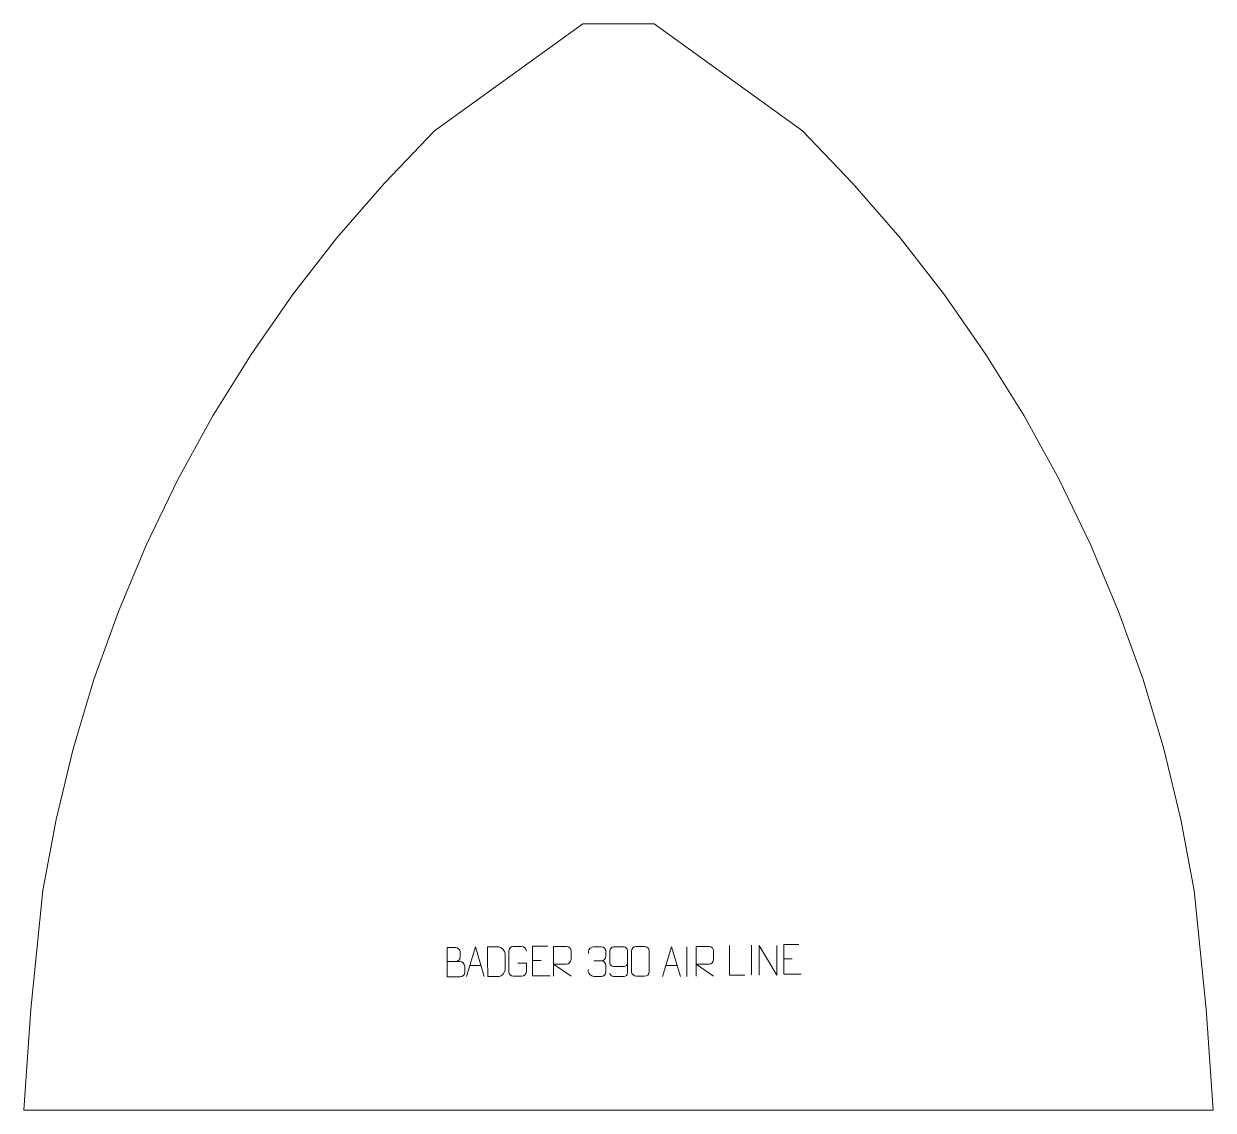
# Model space of a CAD drawing. Header units: millimetres. Extents: x -499 to 503, y 710 to 1625.
import ezdxf

# ---------------------------------------------------------------- set-up
doc = ezdxf.new("R2010")
doc.units = ezdxf.units.MM
doc.header["$MEASUREMENT"] = 0
doc.layers.add('layer 1', color=7, linetype='Continuous')

msp = doc.modelspace()

# ---------------------------------------------------------------- linework, layer by layer
at = {"layer": 'layer 1', "color": 242, "lineweight": 9}
msp.add_open_spline([(32.219, 1624.5272), (32.219, 1624.5272), (157.111, 1534.3302), (157.111, 1534.3302), (157.111, 1534.3302), (157.111, 1534.3302), (199.452, 1490.4094), (199.452, 1490.4094), (199.452, 1490.4094), (199.452, 1490.4094), (239.4128, 1444.3129), (239.4128, 1444.3129), (239.4128, 1444.3129), (239.4128, 1444.3129), (276.8818, 1396.1691), (276.8818, 1396.1691), (276.8818, 1396.1691), (276.8818, 1396.1691), (311.7565, 1346.1133), (311.7565, 1346.1133), (311.7565, 1346.1133), (311.7565, 1346.1133), (343.9359, 1294.286), (343.9359, 1294.286), (343.9359, 1294.286), (343.9359, 1294.286), (373.3299, 1240.8289), (373.3299, 1240.8289), (373.3299, 1240.8289), (373.3299, 1240.8289), (399.8606, 1185.8925), (399.8606, 1185.8925), (399.8606, 1185.8925), (399.8606, 1185.8925), (423.4507, 1129.6323), (423.4507, 1129.6323), (423.4507, 1129.6323), (423.4507, 1129.6323), (444.0353, 1072.2041), (444.0353, 1072.2041), (444.0353, 1072.2041), (444.0353, 1072.2041), (461.5559, 1013.7683), (461.5559, 1013.7683), (461.5559, 1013.7683), (461.5559, 1013.7683), (475.963, 954.4875), (475.963, 954.4875), (475.963, 954.4875), (475.963, 954.4875), (487.2191, 894.5294), (487.2191, 894.5294), (487.2191, 894.5294), (487.2191, 894.5294), (497.2202, 794.5282), (497.2202, 794.5282), (497.2202, 794.5282), (497.2202, 794.5282), (503.1701, 709.5274), (503.1701, 709.5274), (503.1701, 709.5274), (503.1701, 709.5274), (-498.7299, 709.5274), (-498.7299, 709.5274), (-498.7299, 709.5274), (-498.7299, 709.5274), (-492.78, 794.5282), (-492.78, 794.5282), (-492.78, 794.5282), (-492.78, 794.5282), (-482.7811, 894.5294), (-482.7811, 894.5294), (-482.7811, 894.5294), (-482.7811, 894.5294), (-471.5249, 954.4875), (-471.5249, 954.4875), (-471.5249, 954.4875), (-471.5249, 954.4875), (-457.1157, 1013.7683), (-457.1157, 1013.7683), (-457.1157, 1013.7683), (-457.1157, 1013.7683), (-439.5951, 1072.2041), (-439.5951, 1072.2041), (-439.5951, 1072.2041), (-439.5951, 1072.2041), (-419.0105, 1129.6323), (-419.0105, 1129.6323), (-419.0105, 1129.6323), (-419.0105, 1129.6323), (-395.421, 1185.8925), (-395.421, 1185.8925), (-395.421, 1185.8925), (-395.421, 1185.8925), (-368.8919, 1240.8289), (-368.8919, 1240.8289), (-368.8919, 1240.8289), (-368.8919, 1240.8289), (-339.4957, 1294.286), (-339.4957, 1294.286), (-339.4957, 1294.286), (-339.4957, 1294.286), (-307.3163, 1346.1133), (-307.3163, 1346.1133), (-307.3163, 1346.1133), (-307.3163, 1346.1133), (-272.4438, 1396.1691), (-272.4438, 1396.1691), (-272.4438, 1396.1691), (-272.4438, 1396.1691), (-234.9732, 1444.3129), (-234.9732, 1444.3129), (-234.9732, 1444.3129), (-234.9732, 1444.3129), (-195.0118, 1490.4094), (-195.0118, 1490.4094), (-195.0118, 1490.4094), (-195.0118, 1490.4094), (-152.6708, 1534.3302), (-152.6708, 1534.3302), (-152.6708, 1534.3302), (-152.6708, 1534.3302), (-27.781, 1624.5272), (-27.781, 1624.5272), (-27.781, 1624.5272), (-27.781, 1624.5272), (32.219, 1624.5272), (32.219, 1624.5272)], degree=3, knots=[0, 0, 0, 0, 0.03030303, 0.03030303, 0.03030303, 0.03030303, 0.060606061, 0.060606061, 0.060606061, 0.060606061, 0.090909091, 0.090909091, 0.090909091, 0.090909091, 0.121212121, 0.121212121, 0.121212121, 0.121212121, 0.151515152, 0.151515152, 0.151515152, 0.151515152, 0.181818182, 0.181818182, 0.181818182, 0.181818182, 0.212121212, 0.212121212, 0.212121212, 0.212121212, 0.242424242, 0.242424242, 0.242424242, 0.242424242, 0.272727273, 0.272727273, 0.272727273, 0.272727273, 0.303030303, 0.303030303, 0.303030303, 0.303030303, 0.333333333, 0.333333333, 0.333333333, 0.333333333, 0.363636364, 0.363636364, 0.363636364, 0.363636364, 0.393939394, 0.393939394, 0.393939394, 0.393939394, 0.424242424, 0.424242424, 0.424242424, 0.424242424, 0.454545455, 0.454545455, 0.454545455, 0.454545455, 0.484848485, 0.484848485, 0.484848485, 0.484848485, 0.515151515, 0.515151515, 0.515151515, 0.515151515, 0.545454545, 0.545454545, 0.545454545, 0.545454545, 0.575757576, 0.575757576, 0.575757576, 0.575757576, 0.606060606, 0.606060606, 0.606060606, 0.606060606, 0.636363636, 0.636363636, 0.636363636, 0.636363636, 0.666666667, 0.666666667, 0.666666667, 0.666666667, 0.696969697, 0.696969697, 0.696969697, 0.696969697, 0.727272727, 0.727272727, 0.727272727, 0.727272727, 0.757575758, 0.757575758, 0.757575758, 0.757575758, 0.787878788, 0.787878788, 0.787878788, 0.787878788, 0.818181818, 0.818181818, 0.818181818, 0.818181818, 0.848484848, 0.848484848, 0.848484848, 0.848484848, 0.878787879, 0.878787879, 0.878787879, 0.878787879, 0.909090909, 0.909090909, 0.909090909, 0.909090909, 0.939393939, 0.939393939, 0.939393939, 0.939393939, 1, 1, 1, 1], dxfattribs=at)
at = {"layer": 'layer 1', "color": 250, "lineweight": 9}
for points, knots in [([(-142.1207, 834.7045), (-138.4821, 834.7049), (-134.895, 834.7049), (-131.2556, 834.7045), (-131.2556, 834.7045), (-129.2802, 834.6872), (-127.3566, 832.9511), (-127.3566, 830.9015), (-127.3566, 830.9015), (-127.357, 829.7729), (-127.357, 826.7235), (-127.3566, 825.5946), (-127.3566, 825.5946), (-127.339, 823.7367), (-128.8811, 821.7228), (-131.2026, 821.7397), (-131.2026, 821.7397), (-134.8424, 821.7401), (-138.4818, 821.7401), (-142.1207, 821.7397), (-142.1207, 821.7397), (-142.1207, 830.058), (-142.1207, 838.3758), (-142.1207, 846.6933), (-142.1207, 846.6933), (-139.747, 846.6933), (-137.3729, 846.6933), (-134.9987, 846.6933), (-134.9987, 846.6933), (-133.3179, 846.7109), (-131.2211, 844.8004), (-131.2034, 842.838), (-131.2034, 842.838), (-131.2038, 840.7719), (-131.2038, 840.6259), (-131.2034, 838.5594), (-131.2034, 838.5594), (-131.1861, 836.4933), (-133.0406, 834.6872), (-135.0506, 834.7045)], [0, 0, 0, 0, 0.090909091, 0.090909091, 0.090909091, 0.090909091, 0.181818182, 0.181818182, 0.181818182, 0.181818182, 0.272727273, 0.272727273, 0.272727273, 0.272727273, 0.363636364, 0.363636364, 0.363636364, 0.363636364, 0.454545455, 0.454545455, 0.454545455, 0.454545455, 0.545454545, 0.545454545, 0.545454545, 0.545454545, 0.636363636, 0.636363636, 0.636363636, 0.636363636, 0.727272727, 0.727272727, 0.727272727, 0.727272727, 0.818181818, 0.818181818, 0.818181818, 0.818181818, 1, 1, 1, 1]), ([(-125.7361, 822.2278), (-125.7361, 822.2278), (-118.3651, 847.1813), (-118.3651, 847.1813), (-118.3651, 847.1813), (-118.3651, 847.1813), (-110.7952, 822.2278), (-110.7952, 822.2278)], [0, 0, 0, 0, 0.333333333, 0.333333333, 0.333333333, 0.333333333, 1, 1, 1, 1]), ([(-107.9724, 822.2559), (-105.6406, 822.2563), (-100.6904, 822.2323), (-98.3589, 822.232), (-98.3589, 822.232), (-96.4339, 822.1266), (-93.1153, 825.6682), (-93.1265, 827.6855), (-93.1265, 827.6855), (-93.1269, 833.4556), (-93.1269, 835.6253), (-93.1265, 841.3946), (-93.1265, 841.3946), (-93.1308, 843.5327), (-96.5053, 847.1928), (-98.6577, 847.1793), (-98.6577, 847.1793), (-100.9834, 847.1793), (-105.7077, 847.1793), (-108.0338, 847.1793), (-108.0338, 847.1793), (-108.0334, 841.4324), (-107.9721, 828.0032), (-107.9724, 822.2559)], [0, 0, 0, 0, 0.142857143, 0.142857143, 0.142857143, 0.142857143, 0.285714286, 0.285714286, 0.285714286, 0.285714286, 0.428571429, 0.428571429, 0.428571429, 0.428571429, 0.571428571, 0.571428571, 0.571428571, 0.571428571, 0.714285714, 0.714285714, 0.714285714, 0.714285714, 1, 1, 1, 1]), ([(-82.5751, 833.3696), (-82.5751, 833.3696), (-75.407, 833.3696), (-75.407, 833.3696), (-75.407, 833.3696), (-75.407, 833.3696), (-75.407, 826.2015), (-75.407, 826.2015), (-75.407, 826.2015), (-75.5467, 823.8781), (-77.2239, 822.3985), (-79.3717, 822.3877), (-79.3717, 822.3877), (-81.7035, 822.3881), (-84.0355, 822.3881), (-86.367, 822.3877), (-86.367, 822.3877), (-88.2919, 822.2823), (-90.2641, 824.1668), (-90.2529, 826.1841), (-90.2529, 826.1841), (-90.2525, 831.9542), (-90.2525, 837.7239), (-90.2529, 843.4932), (-90.2529, 843.4932), (-90.2487, 845.6313), (-88.5019, 847.3505), (-86.3496, 847.3371), (-86.3496, 847.3371), (-84.0239, 847.3371), (-81.6978, 847.3371), (-79.3717, 847.3371), (-79.3717, 847.3371), (-77.425, 847.3725), (-75.4336, 845.881), (-75.407, 843.4433)], [0, 0, 0, 0, 0.1, 0.1, 0.1, 0.1, 0.2, 0.2, 0.2, 0.2, 0.3, 0.3, 0.3, 0.3, 0.4, 0.4, 0.4, 0.4, 0.5, 0.5, 0.5, 0.5, 0.6, 0.6, 0.6, 0.6, 0.7, 0.7, 0.7, 0.7, 0.8, 0.8, 0.8, 0.8, 1, 1, 1, 1]), ([(-57.3032, 847.5842), (-57.3032, 847.5842), (-70.1771, 847.5842), (-70.1771, 847.5842), (-70.1771, 847.5842), (-70.1771, 847.5842), (-70.1771, 822.6306), (-70.1771, 822.6306), (-70.1771, 822.6306), (-70.1771, 822.6306), (-55.3113, 822.6306), (-55.3113, 822.6306)], [0, 0, 0, 0, 0.25, 0.25, 0.25, 0.25, 0.5, 0.5, 0.5, 0.5, 1, 1, 1, 1]), ([(-52.4313, 822.3851), (-52.4313, 822.3851), (-52.4313, 847.3386), (-52.4313, 847.3386), (-52.4313, 847.3386), (-48.8365, 847.3386), (-45.241, 847.3386), (-41.6458, 847.3386), (-41.6458, 847.3386), (-39.3205, 847.3009), (-37.7632, 845.8109), (-37.7673, 843.4445), (-37.7673, 843.4445), (-37.7677, 841.409), (-37.7677, 838.3496), (-37.7673, 836.3136), (-37.7673, 836.3136), (-37.7738, 834.4381), (-39.5861, 832.4963), (-41.5956, 832.4772), (-41.5956, 832.4772), (-41.5956, 832.4772), (-52.4313, 832.4772), (-52.4313, 832.4772), (-52.4313, 832.4772), (-52.4313, 832.4772), (-37.7766, 822.3851), (-37.7766, 822.3851)], [0, 0, 0, 0, 0.125, 0.125, 0.125, 0.125, 0.25, 0.25, 0.25, 0.25, 0.375, 0.375, 0.375, 0.375, 0.5, 0.5, 0.5, 0.5, 0.625, 0.625, 0.625, 0.625, 0.75, 0.75, 0.75, 0.75, 1, 1, 1, 1]), ([(-23.1716, 841.497), (-23.1716, 841.497), (-23.1716, 843.3542), (-23.1716, 843.3542), (-23.1716, 843.3542), (-23.1859, 845.0961), (-20.5214, 847.2142), (-18.4623, 847.1915), (-18.4623, 847.1915), (-16.3982, 847.1915), (-14.3342, 847.1915), (-12.2705, 847.1915), (-12.2705, 847.1915), (-10.076, 847.2003), (-8.4777, 845.3535), (-8.4333, 843.4414), (-8.4333, 843.4414), (-8.4337, 842.0063), (-8.4337, 840.5712), (-8.4333, 839.1357), (-8.4333, 839.1357), (-8.4819, 837.4822), (-10.0845, 835.2522), (-12.2828, 835.2622), (-12.2828, 835.2622), (-10.0791, 835.251), (-8.4711, 833.4478), (-8.4171, 831.3883), (-8.4171, 831.3883), (-8.4175, 829.6036), (-8.4175, 827.8189), (-8.4171, 826.0338), (-8.4171, 826.0338), (-8.407, 823.9724), (-10.4619, 822.2093), (-12.2828, 822.2174), (-12.2828, 822.2174), (-14.3481, 822.2177), (-16.4133, 822.2177), (-18.4789, 822.2174), (-18.4789, 822.2174), (-20.6475, 822.2289), (-23.1785, 824.6291), (-23.1971, 826.0909), (-23.1971, 826.0909), (-23.1971, 826.0909), (-23.1971, 827.9995), (-23.1971, 827.9995)], [0, 0, 0, 0, 0.076923077, 0.076923077, 0.076923077, 0.076923077, 0.153846154, 0.153846154, 0.153846154, 0.153846154, 0.230769231, 0.230769231, 0.230769231, 0.230769231, 0.307692308, 0.307692308, 0.307692308, 0.307692308, 0.384615385, 0.384615385, 0.384615385, 0.384615385, 0.461538462, 0.461538462, 0.461538462, 0.461538462, 0.538461538, 0.538461538, 0.538461538, 0.538461538, 0.615384615, 0.615384615, 0.615384615, 0.615384615, 0.692307692, 0.692307692, 0.692307692, 0.692307692, 0.769230769, 0.769230769, 0.769230769, 0.769230769, 0.846153846, 0.846153846, 0.846153846, 0.846153846, 1, 1, 1, 1]), ([(-4.9657, 825.0534), (-4.9416, 823.7139), (-3.5854, 822.0606), (-2.0135, 822.095), (-2.0135, 822.095), (0.9713, 822.0953), (3.9565, 822.0953), (6.9419, 822.095), (6.9419, 822.095), (8.161, 822.08), (9.8892, 823.5176), (9.8942, 825.0534), (9.8942, 825.0534), (9.8939, 831.4138), (9.8939, 837.7746), (9.8942, 844.1354), (9.8942, 844.1354), (9.8895, 845.2983), (8.161, 847.0694), (6.9419, 847.0938), (6.9419, 847.0938), (3.9565, 847.0935), (0.9713, 847.0935), (-2.0135, 847.0938), (-2.0135, 847.0938), (-3.2916, 847.05), (-4.9613, 845.4355), (-4.9657, 844.1354), (-4.9657, 844.1354), (-4.9657, 840.552), (-4.9657, 836.969), (-4.9657, 833.3862), (-4.9657, 833.3862), (-4.9272, 831.908), (-3.3445, 830.4751), (-2.0135, 830.4772), (-2.0135, 830.4772), (0.9713, 830.4769), (3.9565, 830.4769), (6.9419, 830.4772), (6.9419, 830.4772), (8.2714, 830.4722), (9.9144, 831.9794), (9.8727, 833.408)], [0, 0, 0, 0, 0.083333333, 0.083333333, 0.083333333, 0.083333333, 0.166666667, 0.166666667, 0.166666667, 0.166666667, 0.25, 0.25, 0.25, 0.25, 0.333333333, 0.333333333, 0.333333333, 0.333333333, 0.416666667, 0.416666667, 0.416666667, 0.416666667, 0.5, 0.5, 0.5, 0.5, 0.583333333, 0.583333333, 0.583333333, 0.583333333, 0.666666667, 0.666666667, 0.666666667, 0.666666667, 0.75, 0.75, 0.75, 0.75, 0.833333333, 0.833333333, 0.833333333, 0.833333333, 1, 1, 1, 1]), ([(17.1367, 847.284), (19.4624, 847.284), (21.7885, 847.284), (24.1146, 847.284), (24.1146, 847.284), (26.0612, 847.3196), (28.0526, 845.828), (28.0793, 843.3904), (28.0793, 843.3904), (28.0789, 837.6435), (28.0789, 831.8962), (28.0793, 826.1485), (28.0793, 826.1485), (27.9395, 823.8251), (26.2623, 822.3455), (24.1146, 822.3347), (24.1146, 822.3347), (21.7827, 822.3351), (19.4508, 822.3351), (17.1193, 822.3347), (17.1193, 822.3347), (15.1943, 822.2293), (13.2222, 824.1138), (13.2334, 826.1311), (13.2334, 826.1311), (13.2337, 831.9012), (13.2337, 837.6709), (13.2334, 843.4402), (13.2334, 843.4402), (13.2376, 845.5783), (14.9843, 847.2975), (17.1367, 847.284)], [0, 0, 0, 0, 0.111111111, 0.111111111, 0.111111111, 0.111111111, 0.222222222, 0.222222222, 0.222222222, 0.222222222, 0.333333333, 0.333333333, 0.333333333, 0.333333333, 0.444444444, 0.444444444, 0.444444444, 0.444444444, 0.555555556, 0.555555556, 0.555555556, 0.555555556, 0.666666667, 0.666666667, 0.666666667, 0.666666667, 0.777777778, 0.777777778, 0.777777778, 0.777777778, 1, 1, 1, 1]), ([(39.3979, 822.2724), (39.3979, 822.2724), (46.7689, 847.2259), (46.7689, 847.2259), (46.7689, 847.2259), (46.7689, 847.2259), (54.3388, 822.2724), (54.3388, 822.2724)], [0, 0, 0, 0, 0.333333333, 0.333333333, 0.333333333, 0.333333333, 1, 1, 1, 1]), ([(67.7027, 822.4297), (67.7027, 822.4297), (67.7027, 847.3832), (67.7027, 847.3832), (67.7027, 847.3832), (71.2975, 847.3832), (74.893, 847.3832), (78.4882, 847.3832), (78.4882, 847.3832), (80.8135, 847.3455), (82.3708, 845.8555), (82.3667, 843.4891), (82.3667, 843.4891), (82.3663, 841.4536), (82.3663, 838.3942), (82.3667, 836.3582), (82.3667, 836.3582), (82.3602, 834.4827), (80.5479, 832.5409), (78.5384, 832.5218), (78.5384, 832.5218), (78.5384, 832.5218), (67.7027, 832.5218), (67.7027, 832.5218), (67.7027, 832.5218), (67.7027, 832.5218), (82.3574, 822.4297), (82.3574, 822.4297)], [0, 0, 0, 0, 0.125, 0.125, 0.125, 0.125, 0.25, 0.25, 0.25, 0.25, 0.375, 0.375, 0.375, 0.375, 0.5, 0.5, 0.5, 0.5, 0.625, 0.625, 0.625, 0.625, 0.75, 0.75, 0.75, 0.75, 1, 1, 1, 1]), ([(108.6054, 823.3307), (108.6054, 823.3307), (95.6563, 823.3307), (95.6563, 823.3307), (95.6563, 823.3307), (95.6563, 823.3307), (95.6563, 848.2843), (95.6563, 848.2843)], [0, 0, 0, 0, 0.333333333, 0.333333333, 0.333333333, 0.333333333, 1, 1, 1, 1]), ([(120.8035, 823.3308), (120.8035, 823.3308), (120.8035, 848.2843), (120.8035, 848.2843), (120.8035, 848.2843), (120.8035, 848.2843), (135.4583, 823.3308), (135.4583, 823.3308), (135.4583, 823.3308), (135.4583, 823.3308), (135.4583, 848.2843), (135.4583, 848.2843)], [0, 0, 0, 0, 0.25, 0.25, 0.25, 0.25, 0.5, 0.5, 0.5, 0.5, 1, 1, 1, 1]), ([(154.2315, 848.9638), (154.2315, 848.9638), (141.3576, 848.9638), (141.3576, 848.9638), (141.3576, 848.9638), (141.3576, 848.9638), (141.3576, 824.0102), (141.3576, 824.0102), (141.3576, 824.0102), (141.3576, 824.0102), (156.2234, 824.0102), (156.2234, 824.0102)], [0, 0, 0, 0, 0.25, 0.25, 0.25, 0.25, 0.5, 0.5, 0.5, 0.5, 1, 1, 1, 1])]:
    msp.add_open_spline(points, degree=3, knots=knots, dxfattribs=at)
for points in [[(59.8684, 847.2362), (59.8684, 847.2362), (59.8684, 822.2621), (59.8684, 822.2621)], [(114.2691, 848.5712), (114.2691, 848.5712), (114.2691, 823.5971), (114.2691, 823.5971)], [(-70.1771, 835.7045), (-70.1771, 835.7045), (-63.009, 835.7045), (-63.009, 835.7045)], [(-18.4619, 835.2518), (-18.4619, 835.2518), (-12.2655, 835.2518), (-12.2655, 835.2518)], [(141.3576, 837.0841), (141.3576, 837.0841), (148.5257, 837.0841), (148.5257, 837.0841)], [(-123.0135, 831.4772), (-123.0135, 831.4772), (-113.5178, 831.4772), (-113.5178, 831.4772)], [(42.1205, 831.5218), (42.1205, 831.5218), (51.6162, 831.5218), (51.6162, 831.5218)]]:
    msp.add_open_spline(points, degree=3, dxfattribs=at)

doc.saveas('drawing.dxf')
